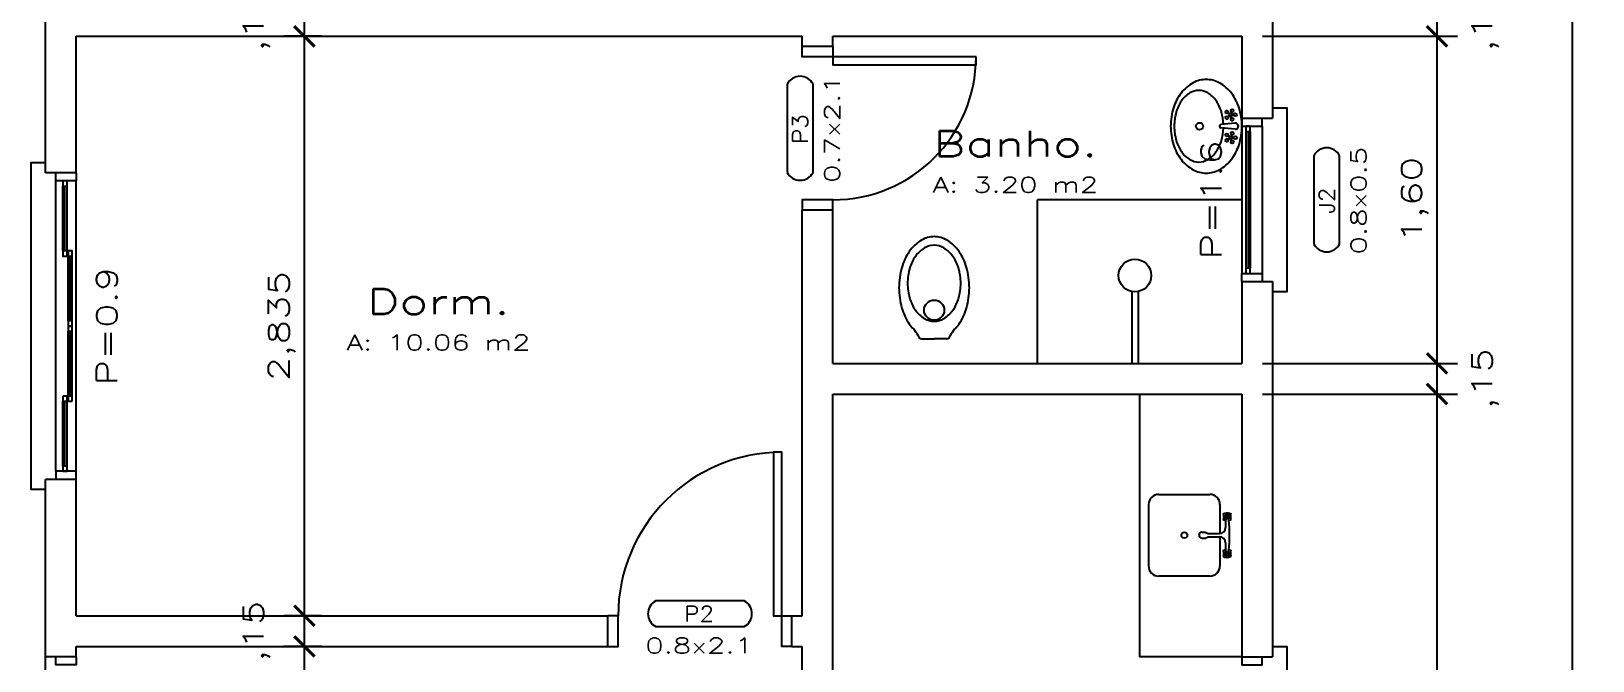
# Model space of a CAD drawing. Extents: x 241 to 398, y 106 to 179.
# Drawn here: x 259.49 to 267.13, y 148.05 to 151.13 of the extents above; entities that cross this region are included whole.
import ezdxf
from ezdxf.enums import TextEntityAlignment as Align

# ---------------------------------------------------------------- set-up
doc = ezdxf.new("R2010")
doc.units = 0
doc.layers.get('0').update_dxf_attribs({"linetype": 'CONTINUOUS'})
doc.layers.get('DEFPOINTS').update_dxf_attribs({"linetype": 'CONTINUOUS'})
for name, color, linetype in [('APARELHOS', 8, 'CONTINUOUS'), ('COTAS', 7, 'CONTINUOUS'), ('ESPECARQ', 7, 'CONTINUOUS'), ('ESQUADRIA', 3, 'CONTINUOUS'), ('MOBIL_I', 8, 'CONTINUOUS'), ('PAREDE', 5, 'CONTINUOUS'), ('UNIDADE', 4, 'CONTINUOUS'), ('VIDRO', 1, 'CONTINUOUS')]:
    doc.layers.add(name, color=color, linetype=linetype)
doc.styles.add('REGUA100', font='romans.shx', dxfattribs={"width": 1.4})
doc.styles.add('REGUA60', font='romans.shx', dxfattribs={"width": 1.4})
doc.styles.add('REGUA80', font='romans.shx', dxfattribs={"width": 1.4})
doc.styles.get("Standard").update_dxf_attribs({"font": 'ISOCP'})
doc.dimstyles.new('ISO-25', dxfattribs={"dimtxt": 2.5, "dimasz": 2.5, "dimexe": 1.25, "dimexo": 0.625, "dimtad": 1, "dimdec": 4, "dimdsep": 46, "dimlunit": 6, "dimtxsty": 'Standard', "dimcen": 2.5, "dimadec": 0, "dimazin": 0, "dimtfac": 1, "dimtdec": 4, "dimtmove": 0, "dimatfit": 3, "dimfxl": 0, "dimtolj": 1, "dimtzin": 0, "dimarcsym": 0})

# ---------------------------------------------------------------- blocks, each defined once
blk = doc.blocks.new('INDESQ2')
at = {"color": 0, "linetype": 'ByBlock'}
for p, q in [((4.32, 2.96), (-4.32, 2.96)), ((-4.32, 0.44), (4.32, 0.44))]:
    blk.add_line(p, q, dxfattribs=at)
at = {"color": 0}
for centre, start, end in [((-3.67, 1.7), 117.3654, 242.6346), ((3.67, 1.7), 297.3654, 62.6346)]:
    blk.add_arc(centre, 1.42, start, end, dxfattribs=at)
at = {"style": 'REGUA60', "width": 1.4, "flags": 9}
blk.add_attdef('LOCAL', text='', height=1.5, dxfattribs=at).set_placement((-0.08, -4.35), align=Align.CENTER)
at = {"layer": 'ESPECARQ', "color": 0, "style": 'REGUA60'}
for tag, width, p in [('COD', 1.1, (-0.08, 0.95)), ('DIM', 1.4, (-0.08, -2.17))]:
    blk.add_attdef(tag, text='', height=1.5, dxfattribs=dict(at, width=width)).set_placement(p, align=Align.CENTER)
blk = doc.blocks.new('CUBACOZ')
at = {"layer": 'APARELHOS'}
for p, q in [((-0.1515, 0.1741), (-0.0096, 0.1741)), ((-0.1045, 0.2035), (-0.0987, 0.2093)), ((-0.0987, 0.2093), (-0.1044, 0.215)), ((-0.0916, 0.2164), (-0.0978, 0.2225)), ((-0.0973, 0.1965), (-0.0916, 0.2022)), ((-0.0916, 0.2164), (-0.0858, 0.2221)), ((-0.0916, 0.2022), (-0.0857, 0.1963)), ((-0.0845, 0.2093), (-0.0788, 0.215)), ((-0.0845, 0.2093), (-0.0786, 0.2034)), ((-0.0749, 0.2018), (-0.0395, 0.2018)), ((-0.0095, 0.1165), (-0.0095, 0.1718)), ((0.0055, 0.1741), (0.1485, 0.1741)), ((0.0055, 0.1165), (0.0055, 0.1718)), ((0.0355, 0.2018), (0.0715, 0.2018)), ((0.0755, 0.2034), (0.0813, 0.2092)), ((0.0813, 0.2092), (0.0756, 0.2149)), ((0.0884, 0.2162), (0.0822, 0.2224)), ((0.0827, 0.1964), (0.0884, 0.2021)), ((0.0884, 0.2162), (0.0942, 0.222)), ((0.0884, 0.2021), (0.0943, 0.1962)), ((0.0955, 0.2092), (0.1011, 0.2149)), ((0.0955, 0.2092), (0.1014, 0.2033)), ((-0.2015, -0.1253), (-0.2015, 0.1241)), ((-0.017, 0.1015), (-0.0095, 0.1165)), ((-0.017, 0.0865), (-0.017, 0.1015)), ((0.013, 0.1015), (0.0055, 0.1165)), ((0.013, 0.0865), (0.013, 0.1015)), ((0.1985, 0.1241), (0.1985, -0.1253)), ((-0.1515, -0.1753), (0.1485, -0.1753))]:
    blk.add_line(p, q, dxfattribs=at)
for centre, radius in [((-0.1038, 0.2212), 0.0062), ((-0.1034, 0.1974), 0.0062), ((-0.0916, 0.2092), 0.00508), ((-0.0797, 0.2211), 0.0062), ((-0.0796, 0.1972), 0.0062), ((0.0761, 0.2211), 0.0062), ((0.0765, 0.1973), 0.0062), ((0.0884, 0.2091), 0.00508), ((0.1003, 0.221), 0.0062), ((0.1004, 0.1971), 0.0062), ((-0.0015, -0.0003), 0.0143)]:
    blk.add_circle(centre, radius, dxfattribs=at)
for centre, radius, start, end in [((-0.1515, 0.1241), 0.05, 90, 180), ((-0.0869, 0.2096), 0.0229, 161.72558, 199.74671), ((-0.0921, 0.2124), 0.0153, 59.57179, 120.42821), ((-0.0916, 0.2065), 0.0156, 241.28233, 298.71767), ((-0.0018, -0.4129), 0.6339, 83.34453, 96.65547), ((-0.0395, 0.1718), 0.03, 0, 90), ((0.0355, 0.1718), 0.03, 90, 180), ((0.0879, 0.2123), 0.0153, 59.57179, 120.42821), ((0.0884, 0.2064), 0.0156, 241.28233, 298.71767), ((0.0878, 0.2091), 0.0188, 335.24621, 23.31831), ((0.1485, 0.1241), 0.05, 0, 90), ((-0.002, 0.0865), 0.015, 180, 0), ((-0.1515, -0.1253), 0.05, 180, 270), ((0.1485, -0.1253), 0.05, 270, 0)]:
    blk.add_arc(centre, radius, start, end, dxfattribs=at)
blk = doc.blocks.new('LAVAT')
for p, q in [((-10.1, -2.8), (-8.9, -3.2)), ((-10, -2.4), (-8.7, -2.8)), ((-9.4, -4.9), (-8.6, -3.8)), ((-9.1, -5.2), (-8.3, -4.1)), ((-8.2, -1), (-8.2, -2.4)), ((-7.8, -1), (-7.8, -2.4)), ((-6.8, -5.2), (-7.6, -4.1)), ((-6.5, -4.9), (-7.3, -3.8)), ((-5.9, -2.4), (-7.2, -2.8)), ((-5.8, -2.8), (-7.1, -3.2)), ((-2.1, -0.2), (-1.2, -10.1)), ((2.1, -0.2), (1.2, -10.1)), ((5.8, -2.8), (7.1, -3.2)), ((5.9, -2.4), (7.2, -2.8)), ((6.5, -4.9), (7.3, -3.8)), ((6.8, -5.2), (7.6, -4.1)), ((7.8, -1), (7.8, -2.4)), ((8.2, -1), (8.2, -2.4)), ((9.1, -5.2), (8.3, -4.1)), ((9.4, -4.9), (8.6, -3.8)), ((10, -2.4), (8.7, -2.8)), ((10.1, -2.8), (8.9, -3.2))]:
    blk.add_line(p, q)
blk.add_lwpolyline([(0, 4.6, 0.076419), (-12.9, 2.6, 0.086454), (-23.1, -2.7, 0.105866), (-30.4, -11.2, 0.125365), (-32.7, -20.3, 0.125365), (-30.4, -29.5, 0.105866), (-23.1, -37.9, 0.086454), (-12.9, -43.2, 0.076419), (0, -45.2, 0.076419), (12.9, -43.2, 0.086454), (23.1, -37.9, 0.105866), (30.4, -29.5, 0.125365), (32.7, -20.3, 0.125365), (30.4, -11.2, 0.105866), (23.1, -2.7, 0.086454), (12.9, 2.6, 0.076419)], format="xyb", close=True)
for points in [[(-25, -25.5, 0.136248), (-23.3, -31.7, 0.106961), (-17.7, -37.7, 0.081463), (-9.9, -41.3, 0.069558), (0, -42.7, 0.069558), (9.9, -41.3, 0.081463), (17.7, -37.7, 0.106961), (23.3, -31.7, 0.136248), (25, -25.5, 0.136248), (23.3, -19.3, 0.106961), (17.7, -13.3, 0.081463), (9.9, -9.7, 0.060346), (1.3, -8.3, 0.069558)], [(-1.3, -8.3, 0.060346), (-9.9, -9.7, 0.081463), (-17.7, -13.3, 0.106961), (-23.3, -19.3, 0.136248), (-25, -25.5, 0.136248)]]:
    blk.add_lwpolyline(points, format="xyb")
for centre, radius in [((-8, 0), 1.05), ((8, 0), 1.05), ((-11, -2.2), 1.05), ((-9.9, -5.9), 1.05), ((-8, -3.2), 0.904), ((-6.1, -5.9), 1.05), ((-4.9, -2.2), 1.05), ((4.9, -2.2), 1.05), ((6.1, -5.9), 1.05), ((8, -3.2), 0.904), ((9.9, -5.9), 1.05), ((11, -2.2), 1.05), ((0, -25), 2.5)]:
    blk.add_circle(centre, radius)
for centre, radius, start, end in [((0, 0), 2.11, 354.4166, 185.8913), ((0, -10), 1.16, 185.4287, 354.7356)]:
    blk.add_arc(centre, radius, start, end)
blk = doc.blocks.new('VASO')
for p in [(-5.96, 0), (5.96, 0)]:
    blk.add_line(p, (0, 0))
for points in [[(0, 50, 0.136248), (-6.22, 48.27, 0.106961), (-12.17, 42.68, 0.081463), (-15.82, 34.92, 0.069558), (-17.21, 25, 0.069558), (-15.82, 15.08, 0.081463), (-12.17, 7.32, 0.040842), (-10.18, 4.88, 0.136248)], [(10.26, 4.96, 0.039379), (12.17, 7.32, 0.081463), (15.82, 15.08, 0.069558), (17.21, 25, 0.069558), (15.82, 34.92, 0.081463), (12.17, 42.68, 0.106961), (6.22, 48.27, 0.136248), (0, 50, 0.136248)]]:
    blk.add_lwpolyline(points, format="xyb")
blk.add_lwpolyline([(-0.01, 45.77, 0.134521), (-4.72, 44.48, 0.106852), (-9.2, 40.33, 0.08225), (-11.96, 34.56, 0.070585), (-13, 27.19, 0.070585), (-11.96, 19.82, 0.08225), (-9.2, 14.05, 0.106852), (-4.72, 9.9, 0.134521), (-0.01, 8.61, 0.134521), (4.69, 9.9, 0.106852), (9.17, 14.05, 0.08225), (11.93, 19.82, 0.070585), (12.97, 27.19, 0.070585), (11.93, 34.56, 0.08225), (9.17, 40.33, 0.106852), (4.69, 44.48, 0.134521)], format="xyb", close=True)
blk.add_circle((-0.01, 14.04), 4.93)
for centre, radius, start, end in [((-21.76, -5.8), 15.76, 27.89368, 42.68741), ((-5.96, 2), 2, 186.21105, 270), ((5.96, 2), 2, 270, 353.78895), ((21.76, -5.8), 15.76, 137.31259, 152.10632)]:
    blk.add_arc(centre, radius, start, end)
blk = doc.blocks.new('VASOSANIT2')
at = {"layer": 'APARELHOS', "ltscale": 10, "xscale": 0.01, "yscale": 0.01, "zscale": 0.01}
blk.add_blockref('VASO', (-0.0298, 0), dxfattribs=at)
blk = doc.blocks.new('CHUVA')
at = {"layer": 'APARELHOS'}
for p, q in [((-0.03, -0.35), (-0.03, 0)), ((0, -0.35), (0, 0))]:
    blk.add_line(p, q, dxfattribs=at)
blk.add_circle((-0.015, -0.43), 0.08, dxfattribs=at)
blk = doc.blocks.new('INDUNI1')
at = {"color": 0, "style": 'REGUA100', "width": 1.4, "flags": 8}
for tag, p in [('NOME1', (0, 0)), ('NOME2', (0, -4.29))]:
    blk.add_attdef(tag, text='', height=2.5, dxfattribs=at).set_placement(p, align=Align.CENTER)
at = {"layer": 'ESPECARQ', "style": 'REGUA60', "width": 1.4}
blk.add_attdef('AREA', text='', height=1.5, dxfattribs=at).set_placement((0, -7.81), align=Align.CENTER)
at = {"layer": 'ESPECARQ', "style": 'REGUA60', "width": 1.4, "flags": 8}
for tag, p in [('PISO', (0, -10.31)), ('REVPAR', (0, -12.81)), ('PEDIR', (0, -15.31))]:
    blk.add_attdef(tag, text='', height=1.5, dxfattribs=at).set_placement(p, align=Align.CENTER)
blk = doc.blocks.new('_ARCHTICK')
at = {"color": 0, "linetype": 'ByBlock', "const_width": 0.15}
blk.add_lwpolyline([(-0.5, -0.5), (0.5, 0.5)], dxfattribs=at)
blk = doc.blocks.new('*D129')
at = {"color": 1, "linetype": 'ByBlock', "transparency": 16777216}
for p, q in [((248.2526, 148.1728), (248.2526, 151.2078)), ((248.3371, 151.1078), (248.1526, 151.1078)), ((248.3371, 148.2728), (248.1526, 148.2728))]:
    blk.add_line(p, q, dxfattribs=at)
at = {"layer": 'DEFPOINTS', "color": 0, "linetype": 'ByBlock', "transparency": 16777216}
for p in [(248.2526, 151.1078), (248.4371, 151.1078, -3.35), (248.4371, 148.2728, -3.35)]:
    blk.add_point(p, dxfattribs=at)
at = {"color": 1, "linetype": 'ByBlock', "transparency": 16777216, "xscale": 0.1, "yscale": 0.1, "zscale": 0.1}
for p, rotation in [((248.2526, 151.1078), 90), ((248.2526, 148.2728), 270)]:
    blk.add_blockref('_ARCHTICK', p, dxfattribs=dict(at, rotation=rotation))
at = {"color": 7, "linetype": 'ByBlock', "transparency": 16777216, "insert": (248.1431, 149.6903), "char_height": 0.1, "attachment_point": 5, "rotation": 90, "style": 'REGUA60'}
blk.add_mtext('\\A1;2,835', dxfattribs=at)
blk = doc.blocks.new('*D126')
at = {"color": 1, "linetype": 'ByBlock', "transparency": 16777216}
for p, q in [((254.4529, 175.2378), (254.4529, 145.0378)), ((253.0871, 175.1378), (254.5529, 175.1378)), ((253.0871, 145.1378), (254.5529, 145.1378))]:
    blk.add_line(p, q, dxfattribs=at)
at = {"layer": 'DEFPOINTS', "color": 0, "linetype": 'ByBlock', "transparency": 16777216}
for p in [(252.9871, 175.1378, -3.35), (252.9871, 145.1378, -3.35), (254.4529, 145.1378)]:
    blk.add_point(p, dxfattribs=at)
at = {"color": 1, "linetype": 'ByBlock', "transparency": 16777216, "xscale": 0.1, "yscale": 0.1, "zscale": 0.1}
for p, rotation in [((254.4529, 175.1378), 90), ((254.4529, 145.1378), 270)]:
    blk.add_blockref('_ARCHTICK', p, dxfattribs=dict(at, rotation=rotation))
at = {"color": 7, "linetype": 'ByBlock', "transparency": 16777216, "insert": (254.3434, 160.1378), "char_height": 0.1, "attachment_point": 5, "rotation": 90, "style": 'REGUA60'}
blk.add_mtext('\\A1;30,00', dxfattribs=at)
blk = doc.blocks.new('*D106')
at = {"color": 1, "linetype": 'ByBlock', "transparency": 16777216}
for p, q in [((253.7915, 145.1878), (253.7915, 149.4578)), ((252.9371, 149.3578), (253.8915, 149.3578))]:
    blk.add_line(p, q, dxfattribs=at)
at = {"layer": 'DEFPOINTS', "color": 0, "linetype": 'ByBlock', "transparency": 16777216}
for p in [(252.8371, 149.3578, -3.35), (253.7915, 149.3578), (252.8371, 145.2878, -3.35)]:
    blk.add_point(p, dxfattribs=at)
at = {"color": 1, "linetype": 'ByBlock', "transparency": 16777216, "xscale": 0.1, "yscale": 0.1, "zscale": 0.1}
for p, rotation in [((253.7915, 149.3578), 90), ((253.7915, 145.2878), 270)]:
    blk.add_blockref('_ARCHTICK', p, dxfattribs=dict(at, rotation=rotation))
at = {"color": 7, "linetype": 'ByBlock', "transparency": 16777216, "insert": (253.682, 147.3228), "char_height": 0.1, "attachment_point": 5, "rotation": 90, "style": 'REGUA60'}
blk.add_mtext('\\A1;4,07', dxfattribs=at)
blk = doc.blocks.new('*D127')
at = {"color": 1, "linetype": 'ByBlock', "transparency": 16777216}
for p, q in [((248.2526, 145.1878), (248.2526, 148.2228)), ((248.3371, 148.1228), (248.1526, 148.1228)), ((248.2904, 145.2878), (248.1526, 145.2878))]:
    blk.add_line(p, q, dxfattribs=at)
at = {"layer": 'DEFPOINTS', "color": 0, "linetype": 'ByBlock', "transparency": 16777216}
for p in [(248.2526, 148.1228), (248.4371, 148.1228, -3.35), (248.3904, 145.2878, -3.35)]:
    blk.add_point(p, dxfattribs=at)
at = {"color": 1, "linetype": 'ByBlock', "transparency": 16777216, "xscale": 0.1, "yscale": 0.1, "zscale": 0.1}
for p, rotation in [((248.2526, 148.1228), 90), ((248.2526, 145.2878), 270)]:
    blk.add_blockref('_ARCHTICK', p, dxfattribs=dict(at, rotation=rotation))
at = {"color": 7, "linetype": 'ByBlock', "transparency": 16777216, "insert": (248.1431, 146.7053), "char_height": 0.1, "attachment_point": 5, "rotation": 90, "style": 'REGUA60'}
blk.add_mtext('\\A1;2,835', dxfattribs=at)
blk = doc.blocks.new('*D128')
at = {"color": 1, "linetype": 'ByBlock', "transparency": 16777216}
for p, q in [((248.3371, 148.2728), (248.1526, 148.2728)), ((248.2526, 148.0228), (248.2526, 148.2728))]:
    blk.add_line(p, q, dxfattribs=at)
at = {"layer": 'DEFPOINTS', "color": 0, "linetype": 'ByBlock', "transparency": 16777216}
for p in [(248.2526, 148.2728), (248.4371, 148.2728, -3.35), (248.4371, 148.1228, -3.35)]:
    blk.add_point(p, dxfattribs=at)
at = {"color": 1, "linetype": 'ByBlock', "transparency": 16777216, "xscale": 0.1, "yscale": 0.1, "zscale": 0.1}
for p, rotation in [((248.2526, 148.2728), 90), ((248.2526, 148.1228), 270)]:
    blk.add_blockref('_ARCHTICK', p, dxfattribs=dict(at, rotation=rotation))
at = {"color": 7, "linetype": 'ByBlock', "transparency": 16777216, "insert": (248.0181, 148.1978), "char_height": 0.1, "attachment_point": 5, "rotation": 90, "style": 'REGUA60'}
blk.add_mtext('\\A1;,15', dxfattribs=at)
blk = doc.blocks.new('*D130')
at = {"color": 1, "linetype": 'ByBlock', "transparency": 16777216}
for p, q in [((248.3371, 151.2578), (248.1526, 151.2578)), ((248.2526, 151.0078), (248.2526, 151.2578))]:
    blk.add_line(p, q, dxfattribs=at)
at = {"layer": 'DEFPOINTS', "color": 0, "linetype": 'ByBlock', "transparency": 16777216}
for p in [(248.2526, 151.2578), (248.4371, 151.2578, -3.35), (248.4371, 151.1078, -3.35)]:
    blk.add_point(p, dxfattribs=at)
at = {"color": 1, "linetype": 'ByBlock', "transparency": 16777216, "xscale": 0.1, "yscale": 0.1, "zscale": 0.1}
for p, rotation in [((248.2526, 151.2578), 90), ((248.2526, 151.1078), 270)]:
    blk.add_blockref('_ARCHTICK', p, dxfattribs=dict(at, rotation=rotation))
at = {"color": 7, "linetype": 'ByBlock', "transparency": 16777216, "insert": (248.0181, 151.1828), "char_height": 0.1, "attachment_point": 5, "rotation": 90, "style": 'REGUA60'}
blk.add_mtext('\\A1;,15', dxfattribs=at)
blk = doc.blocks.new('*D109')
at = {"color": 1, "linetype": 'ByBlock', "transparency": 16777216}
for p, q in [((252.9371, 151.2578), (253.8915, 151.2578)), ((253.7915, 151.0078), (253.7915, 151.2578))]:
    blk.add_line(p, q, dxfattribs=at)
at = {"layer": 'DEFPOINTS', "color": 0, "linetype": 'ByBlock', "transparency": 16777216}
for p in [(252.8371, 151.2578, -3.35), (253.7915, 151.2578), (252.8371, 151.1078, -3.35)]:
    blk.add_point(p, dxfattribs=at)
at = {"color": 1, "linetype": 'ByBlock', "transparency": 16777216, "xscale": 0.1, "yscale": 0.1, "zscale": 0.1}
for p, rotation in [((253.7915, 151.2578), 90), ((253.7915, 151.1078), 270)]:
    blk.add_blockref('_ARCHTICK', p, dxfattribs=dict(at, rotation=rotation))
at = {"color": 7, "linetype": 'ByBlock', "transparency": 16777216, "insert": (254.026, 151.1828), "char_height": 0.1, "attachment_point": 5, "rotation": 90, "style": 'REGUA60'}
blk.add_mtext('\\A1;,15', dxfattribs=at)
blk = doc.blocks.new('*D108')
at = {"color": 1, "linetype": 'ByBlock', "transparency": 16777216}
for p, q in [((253.7915, 149.4078), (253.7915, 151.2078)), ((252.9371, 151.1078), (253.8915, 151.1078))]:
    blk.add_line(p, q, dxfattribs=at)
at = {"layer": 'DEFPOINTS', "color": 0, "linetype": 'ByBlock', "transparency": 16777216}
for p in [(252.8371, 151.1078, -3.35), (253.7915, 151.1078), (252.8371, 149.5078, -3.35)]:
    blk.add_point(p, dxfattribs=at)
at = {"color": 1, "linetype": 'ByBlock', "transparency": 16777216, "xscale": 0.1, "yscale": 0.1, "zscale": 0.1}
for p, rotation in [((253.7915, 151.1078), 90), ((253.7915, 149.5078), 270)]:
    blk.add_blockref('_ARCHTICK', p, dxfattribs=dict(at, rotation=rotation))
at = {"color": 7, "linetype": 'ByBlock', "transparency": 16777216, "insert": (253.682, 150.3078), "char_height": 0.1, "attachment_point": 5, "rotation": 90, "style": 'REGUA60'}
blk.add_mtext('\\A1;1,60', dxfattribs=at)
blk = doc.blocks.new('*D107')
at = {"color": 1, "linetype": 'ByBlock', "transparency": 16777216}
for p, q in [((252.9371, 149.5078), (253.8915, 149.5078)), ((253.7915, 149.2578), (253.7915, 149.5078))]:
    blk.add_line(p, q, dxfattribs=at)
at = {"layer": 'DEFPOINTS', "color": 0, "linetype": 'ByBlock', "transparency": 16777216}
for p in [(252.8371, 149.5078, -3.35), (253.7915, 149.5078), (252.8371, 149.3578, -3.35)]:
    blk.add_point(p, dxfattribs=at)
at = {"color": 1, "linetype": 'ByBlock', "transparency": 16777216, "xscale": 0.1, "yscale": 0.1, "zscale": 0.1}
for p, rotation in [((253.7915, 149.5078), 90), ((253.7915, 149.3578), 270)]:
    blk.add_blockref('_ARCHTICK', p, dxfattribs=dict(at, rotation=rotation))
at = {"color": 7, "linetype": 'ByBlock', "transparency": 16777216, "insert": (254.026, 149.4328), "char_height": 0.1, "attachment_point": 5, "rotation": 90, "style": 'REGUA60'}
blk.add_mtext('\\A1;,15', dxfattribs=at)

msp = doc.modelspace()

# ---------------------------------------------------------------- linework, layer by layer
at = {"layer": 'APARELHOS'}
for p, q in [((264.4129, 149.5078, -3.35), (264.4129, 150.3078, -3.35)), ((265.4129, 150.3078, -3.35), (264.4129, 150.3078, -3.35)), ((264.9129, 149.3578, -3.35), (264.9129, 148.0728, -3.35)), ((265.4129, 148.0728, -3.35), (264.9129, 148.0728, -3.35))]:
    msp.add_line(p, q, dxfattribs=at)
at = {"layer": 'ESQUADRIA', "color": 1}
for p, q in [((265.4129, 150.6678, -3.35), (265.4129, 149.9478, -3.35)), ((265.5129, 150.6678, -3.35), (265.5129, 149.9478, -3.35)), ((265.4329, 150.6428, -3.35), (265.4329, 149.9728, -3.35)), ((265.4529, 150.6428, -3.35), (265.4529, 149.9728, -3.35)), ((259.6129, 148.9803, -3.35), (259.6129, 150.4003, -3.35)), ((259.6479, 150.0578, -3.35), (259.6479, 150.3753, -3.35)), ((259.6679, 150.0578, -3.35), (259.6679, 150.3753, -3.35)), ((259.7129, 148.9803, -3.35), (259.7129, 150.4003, -3.35)), ((259.6729, 149.7153, -3.35), (259.6729, 150.0328, -3.35)), ((259.6929, 149.7153, -3.35), (259.6929, 150.0328, -3.35)), ((259.6729, 149.3478, -3.35), (259.6729, 149.6653, -3.35)), ((259.6929, 149.3478, -3.35), (259.6929, 149.6653, -3.35)), ((259.6479, 149.0053, -3.35), (259.6479, 149.3228, -3.35)), ((259.6679, 149.0053, -3.35), (259.6679, 149.3228, -3.35))]:
    msp.add_line(p, q, dxfattribs=at)
at = {"layer": 'ESQUADRIA', "elevation": -3.35}
for points in [[(263.4129, 151.0578), (263.4129, 151.0078), (263.2629, 151.0078), (263.2629, 151.0578)], [(265.5629, 150.7578), (265.6329, 150.7578), (265.6329, 149.8578), (265.5629, 149.8578)], [(265.4129, 150.7078), (265.4129, 150.6678), (265.5129, 150.6678), (265.5129, 150.7078)], [(259.5629, 148.8903), (259.4929, 148.8903), (259.4929, 150.4903), (259.5629, 150.4903)], [(259.7129, 150.4403), (259.7129, 150.4003), (259.6129, 150.4003), (259.6129, 150.4403)], [(263.4129, 150.2578), (263.4129, 150.3078), (263.2629, 150.3078), (263.2629, 150.2578)], [(265.4129, 149.9078), (265.4129, 149.9478), (265.5129, 149.9478), (265.5129, 149.9078)], [(259.7129, 148.9403), (259.7129, 148.9803), (259.6129, 148.9803), (259.6129, 148.9403)], [(262.3129, 148.1228), (262.3629, 148.1228), (262.3629, 148.2728), (262.3129, 148.2728)], [(263.2129, 148.1228), (263.1629, 148.1228), (263.1629, 148.2728), (263.2129, 148.2728)], [(259.5629, 147.1728), (259.5629, 147.1728), (259.5629, 148.0728), (259.5629, 148.0728)], [(259.7129, 148.0728), (259.7129, 148.0328), (259.6129, 148.0328), (259.6129, 148.0728)], [(265.4129, 148.0728), (265.4129, 148.0328), (265.5129, 148.0328), (265.5129, 148.0728)], [(265.5629, 148.1228), (265.6329, 148.1228), (265.6329, 146.5228), (265.5629, 146.5228)]]:
    msp.add_lwpolyline(points, dxfattribs=at)
for points in [[(264.1129, 151.0078), (263.4129, 151.0078), (263.4129, 150.9678), (264.1129, 150.9678)], [(265.4329, 150.6678), (265.4329, 150.6428), (265.4529, 150.6428), (265.4529, 150.6678)], [(259.6479, 150.4003), (259.6479, 150.3753), (259.6679, 150.3753), (259.6679, 150.4003)], [(259.6679, 150.0328), (259.6679, 150.0578), (259.6479, 150.0578), (259.6479, 150.0328)], [(259.6729, 150.0578), (259.6729, 150.0328), (259.6929, 150.0328), (259.6929, 150.0578)], [(265.4529, 149.9478), (265.4529, 149.9728), (265.4329, 149.9728), (265.4329, 149.9478)], [(259.6929, 149.6903), (259.6929, 149.7153), (259.6729, 149.7153), (259.6729, 149.6903)], [(259.6729, 149.6903), (259.6729, 149.6653), (259.6929, 149.6653), (259.6929, 149.6903)], [(259.6479, 149.3478), (259.6479, 149.3228), (259.6679, 149.3228), (259.6679, 149.3478)], [(259.6929, 149.3228), (259.6929, 149.3478), (259.6729, 149.3478), (259.6729, 149.3228)], [(263.1229, 149.0728), (263.1229, 148.2728), (263.1629, 148.2728), (263.1629, 149.0728)], [(259.6679, 148.9803), (259.6679, 149.0053), (259.6479, 149.0053), (259.6479, 148.9803)]]:
    msp.add_lwpolyline(points, close=True, dxfattribs=at)
at = {"layer": 'MOBIL_I'}
for centre, radius, start, end in [((263.4129, 151.0078, -3.35), 0.7, 270, 0), ((263.1629, 148.2728, -3.35), 0.8, 90, 180)]:
    msp.add_arc(centre, radius, start, end, dxfattribs=at)
at = {"layer": 'PAREDE'}
for p, q in [((259.5629, 150.4403, -3.35), (259.5629, 151.1828, -3.35)), ((265.5629, 151.1828, -3.35), (265.5629, 150.7078, -3.35)), ((259.7129, 150.4403, -3.35), (259.7129, 151.1078, -3.35)), ((259.7129, 151.1078, -3.35), (263.2629, 151.1078, -3.35)), ((263.2629, 151.0578, -3.35), (263.2629, 151.1078, -3.35)), ((263.4129, 151.0578, -3.35), (263.2629, 151.0578, -3.35)), ((263.4129, 151.0578, -3.35), (263.4129, 151.1078, -3.35)), ((263.4129, 151.1078, -3.35), (265.4129, 151.1078, -3.35)), ((265.4129, 151.1078, -3.35), (265.4129, 150.7078, -3.35)), ((265.4129, 150.7078, -3.35), (265.5629, 150.7078, -3.35)), ((259.7129, 150.4403, -3.35), (259.5629, 150.4403, -3.35)), ((263.4129, 150.2578, -3.35), (263.2629, 150.2578, -3.35)), ((263.2629, 149.4328, -3.35), (263.2629, 150.2578, -3.35)), ((263.4129, 149.5078, -3.35), (263.4129, 150.2578, -3.35)), ((265.4129, 149.9078, -3.35), (265.4129, 149.5078, -3.35)), ((265.4129, 149.9078, -3.35), (265.5629, 149.9078, -3.35)), ((265.5629, 149.9078, -3.35), (265.5629, 149.4328, -3.35)), ((263.2629, 148.2728, -3.35), (263.2629, 149.4328, -3.35)), ((263.4129, 149.5078, -3.35), (265.4129, 149.5078, -3.35)), ((265.5629, 149.4328, -3.35), (265.5629, 148.0728, -3.35)), ((263.4129, 148.1978, -3.35), (263.4129, 149.3578, -3.35)), ((263.4129, 149.3578, -3.35), (265.4129, 149.3578, -3.35)), ((265.4129, 149.3578, -3.35), (265.4129, 148.0728, -3.35)), ((259.7129, 148.9403, -3.35), (259.5629, 148.9403, -3.35)), ((259.5629, 148.1978, -3.35), (259.5629, 148.9403, -3.35)), ((259.7129, 148.2728, -3.35), (259.7129, 148.9403, -3.35)), ((259.7129, 148.2728, -3.35), (262.3129, 148.2728, -3.35)), ((262.3129, 148.1228, -3.35), (262.3129, 148.2728, -3.35)), ((263.2129, 148.2728, -3.35), (263.2629, 148.2728, -3.35)), ((263.2129, 148.1228, -3.35), (263.2129, 148.2728, -3.35)), ((259.5629, 148.0728, -3.35), (259.5629, 148.1978, -3.35)), ((263.4129, 146.2378, -3.35), (263.4129, 148.1978, -3.35)), ((259.7129, 148.0728, -3.35), (259.5629, 148.0728, -3.35)), ((259.7129, 148.1228, -3.35), (262.3129, 148.1228, -3.35)), ((259.7129, 148.0728, -3.35), (259.7129, 148.1228, -3.35)), ((263.2129, 148.1228, -3.35), (263.2629, 148.1228, -3.35)), ((263.2629, 146.2378, -3.35), (263.2629, 148.1228, -3.35)), ((265.4129, 148.0728, -3.35), (265.5629, 148.0728, -3.35))]:
    msp.add_line(p, q, dxfattribs=at)
at = {"layer": 'VIDRO'}
for p, q in [((265.4429, 150.6428, -3.35), (265.4429, 149.9728, -3.35)), ((259.6579, 150.0578, -3.35), (259.6579, 150.3753, -3.35)), ((259.6829, 149.7153, -3.35), (259.6829, 150.0328, -3.35)), ((259.6829, 149.3478, -3.35), (259.6829, 149.6653, -3.35)), ((259.6579, 149.0053, -3.35), (259.6579, 149.3228, -3.35))]:
    msp.add_line(p, q, dxfattribs=at)

# ---------------------------------------------------------------- block references
at = {"layer": 'APARELHOS', "xscale": 0.006999999999999999, "yscale": 0.006999999999999999, "zscale": 0.006999999999999999, "rotation": 270}
msp.add_blockref('LAVAT', (265.3809, 150.6678, -3.35), dxfattribs=at)
at = {"layer": 'APARELHOS'}
msp.add_blockref('VASOSANIT2', (263.9381, 149.6278, -3.35), dxfattribs=at)
for name, p, rotation in [('CHUVA', (264.8751, 149.5078, -3.35), 180), ('CUBACOZ', (265.1318, 148.6655), 270)]:
    msp.add_blockref(name, p, dxfattribs=dict(at, rotation=rotation))
at = {"layer": 'ESPECARQ', "xscale": 0.05, "yscale": 0.05, "zscale": 0.05, "rotation": 90}
for p, values in [((263.3379, 150.6578, -3.35), {'COD': 'P3', 'DIM': '0.7x2.1'}), ((265.9129, 150.3078, -3.35), {'COD': 'J2', 'DIM': '0.8x0.5'})]:
    msp.add_blockref('INDESQ2', p, dxfattribs=at).add_auto_attribs(values)
at = {"layer": 'ESPECARQ', "xscale": 0.05, "yscale": 0.05, "zscale": 0.05}
msp.add_blockref('INDESQ2', (262.7629, 148.1978, -3.35), dxfattribs=at).add_auto_attribs({'COD': 'P2', 'DIM': '0.8x2.1'})
at = {"layer": 'UNIDADE', "xscale": 0.05, "yscale": 0.05, "zscale": 0.05}
for p, values in [((264.3053, 150.7345, -3.35), {'NOME2': 'Banho.', 'AREA': 'A: 3.20 m2'}), ((261.4843, 149.9625, -3.35), {'NOME2': 'Dorm.', 'AREA': 'A: 10.06 m2'})]:
    msp.add_blockref('INDUNI1', p, dxfattribs=at).add_auto_attribs(values)

# ---------------------------------------------------------------- texts
at = {"layer": 'ESPECARQ', "style": 'REGUA80', "width": 1.4}
for s, p in [('P=1.6', (265.2629, 150.3078, -3.35)), ('P=0.9', (259.8629, 149.6903, -3.35))]:
    msp.add_text(s, height=0.1, rotation=90, dxfattribs=at).set_placement(p, align=Align.MIDDLE)

# ---------------------------------------------------------------- dimensions: what is measured, and where the dimension line sits
at = {"layer": 'COTAS'}
for base, p1, p2, override, picture, middle in [((267.0287, 145.1378), (265.5629, 175.1378, -3.35), (265.5629, 145.1378, -3.35), {"dimtxt": 0.1, "dimasz": 0.1, "dimexe": 0.1, "dimexo": 0.1, "dimgap": 0.05, "dimdec": 2, "dimzin": 4, "dimtxsty": 'REGUA60', "dimblk1": 'ARCHTICK', "dimblk2": 'ARCHTICK', "dimsah": 1, "dimcen": 0.1, "dimdle": 0.1, "dimclrd": 1, "dimclre": 1, "dimclrt": 7, "dimtofl": 0, "dimtmove": 2}, '*D126', (266.9192, 160.1378)), ((260.8285, 151.2578), (261.0129, 151.1078, -3.35), (261.0129, 151.2578, -3.35), {"dimtxt": 0.1, "dimasz": 0.1, "dimexe": 0.1, "dimexo": 0.1, "dimgap": 0.05, "dimdec": 2, "dimzin": 4, "dimtxsty": 'REGUA60', "dimblk1": 'ARCHTICK', "dimblk2": 'ARCHTICK', "dimsah": 1, "dimcen": 0.1, "dimdle": 0.1, "dimse1": 1, "dimclrd": 1, "dimclre": 1, "dimclrt": 7, "dimtofl": 0, "dimtmove": 2}, '*D130', (260.594, 151.1828)), ((266.3674, 151.2578), (265.4129, 151.1078, -3.35), (265.4129, 151.2578, -3.35), {"dimtxt": 0.1, "dimasz": 0.1, "dimexe": 0.1, "dimexo": 0.1, "dimgap": 0.05, "dimdec": 2, "dimzin": 4, "dimtxsty": 'REGUA60', "dimblk1": 'ARCHTICK', "dimblk2": 'ARCHTICK', "dimsah": 1, "dimcen": 0.1, "dimdle": 0.1, "dimse1": 1, "dimclrd": 1, "dimclre": 1, "dimclrt": 7, "dimtofl": 0, "dimtmove": 2}, '*D109', (266.6019, 151.1828)), ((260.8285, 151.1078), (261.0129, 148.2728, -3.35), (261.0129, 151.1078, -3.35), {"dimtxt": 0.1, "dimasz": 0.1, "dimexe": 0.1, "dimexo": 0.1, "dimgap": 0.05, "dimdec": 3, "dimzin": 4, "dimtxsty": 'REGUA60', "dimblk1": 'ARCHTICK', "dimblk2": 'ARCHTICK', "dimsah": 1, "dimcen": 0.1, "dimdle": 0.1, "dimclrd": 1, "dimclre": 1, "dimclrt": 7, "dimtofl": 0, "dimtmove": 2}, '*D129', (260.719, 149.6903)), ((266.3674, 151.1078), (265.4129, 149.5078, -3.35), (265.4129, 151.1078, -3.35), {"dimtxt": 0.1, "dimasz": 0.1, "dimexe": 0.1, "dimexo": 0.1, "dimgap": 0.05, "dimdec": 2, "dimzin": 4, "dimtxsty": 'REGUA60', "dimblk1": 'ARCHTICK', "dimblk2": 'ARCHTICK', "dimsah": 1, "dimcen": 0.1, "dimdle": 0.1, "dimse1": 1, "dimclrd": 1, "dimclre": 1, "dimclrt": 7, "dimtofl": 0, "dimtmove": 2}, '*D108', (266.2578, 150.3078)), ((266.3674, 149.5078), (265.4129, 149.3578, -3.35), (265.4129, 149.5078, -3.35), {"dimtxt": 0.1, "dimasz": 0.1, "dimexe": 0.1, "dimexo": 0.1, "dimgap": 0.05, "dimdec": 2, "dimzin": 4, "dimtxsty": 'REGUA60', "dimblk1": 'ARCHTICK', "dimblk2": 'ARCHTICK', "dimsah": 1, "dimcen": 0.1, "dimdle": 0.1, "dimse1": 1, "dimclrd": 1, "dimclre": 1, "dimclrt": 7, "dimtofl": 0, "dimtmove": 2}, '*D107', (266.6019, 149.4328)), ((266.3674, 149.3578), (265.4129, 145.2878, -3.35), (265.4129, 149.3578, -3.35), {"dimtxt": 0.1, "dimasz": 0.1, "dimexe": 0.1, "dimexo": 0.1, "dimgap": 0.05, "dimdec": 2, "dimzin": 4, "dimtxsty": 'REGUA60', "dimblk1": 'ARCHTICK', "dimblk2": 'ARCHTICK', "dimsah": 1, "dimcen": 0.1, "dimdle": 0.1, "dimse1": 1, "dimclrd": 1, "dimclre": 1, "dimclrt": 7, "dimtofl": 0, "dimtmove": 2}, '*D106', (266.2578, 147.3228)), ((260.8285, 148.2728), (261.0129, 148.1228, -3.35), (261.0129, 148.2728, -3.35), {"dimtxt": 0.1, "dimasz": 0.1, "dimexe": 0.1, "dimexo": 0.1, "dimgap": 0.05, "dimdec": 2, "dimzin": 4, "dimtxsty": 'REGUA60', "dimblk1": 'ARCHTICK', "dimblk2": 'ARCHTICK', "dimsah": 1, "dimcen": 0.1, "dimdle": 0.1, "dimse1": 1, "dimclrd": 1, "dimclre": 1, "dimclrt": 7, "dimtofl": 0, "dimtmove": 2}, '*D128', (260.594, 148.1978)), ((260.8285, 148.1228), (260.9663, 145.2878, -3.35), (261.0129, 148.1228, -3.35), {"dimtxt": 0.1, "dimasz": 0.1, "dimexe": 0.1, "dimexo": 0.1, "dimgap": 0.05, "dimdec": 3, "dimzin": 4, "dimtxsty": 'REGUA60', "dimblk1": 'ARCHTICK', "dimblk2": 'ARCHTICK', "dimsah": 1, "dimcen": 0.1, "dimdle": 0.1, "dimclrd": 1, "dimclre": 1, "dimclrt": 7, "dimtofl": 0, "dimtmove": 2}, '*D127', (260.719, 146.7053))]:
    dim = msp.add_linear_dim(base=base, p1=p1, p2=p2, angle=90, dimstyle='ISO-25', override=override, dxfattribs=at)
    dim.commit()
    dim.dimension.update_dxf_attribs({"geometry": picture, "text_midpoint": middle, "insert": (12.5759, 0)})

doc.saveas('drawing.dxf')
